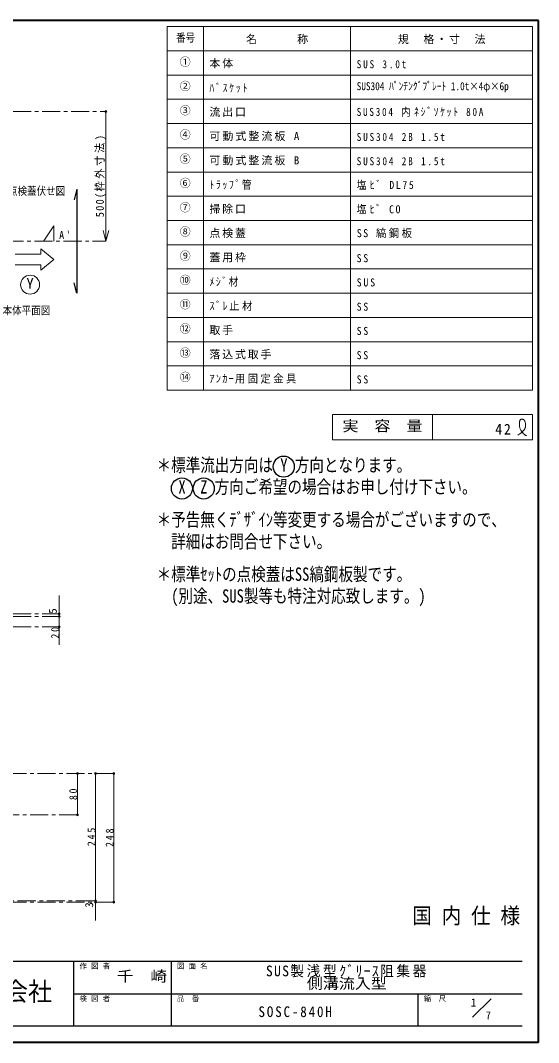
# Model space of a CAD drawing. Units: millimetres at full size, sheet at 1:7. Extents: x -1487 to 1348, y -983 to 984.
# Drawn here: x 351 to 1348, y -983 to 984 of the extents above; entities that cross this region are included whole.
import ezdxf
from ezdxf.enums import TextEntityAlignment as Align

# ---------------------------------------------------------------- set-up
doc = ezdxf.new("R2010")
doc.units = ezdxf.units.MM
doc.header["$LTSCALE"] = 7
doc.header["$PDMODE"] = 32
doc.header["$PDSIZE"] = 3.5
doc.linetypes.add('CHAIN1', pattern=[8, 5, -1, 1, -1])
doc.layers.add('0-A', color=4, linetype='Continuous', lineweight=9)
doc.styles.add('ＭＳ ゴシック', font='')
doc.styles.get('ＭＳ ゴシック').set_extended_font_data('MS Gothic')

msp = doc.modelspace()

# ---------------------------------------------------------------- linework, layer by layer
at = {"layer": '0-A', "color": 1, "lineweight": 40}
for p, q in [((1347.643, 983.513), (-1487.357, 983.513)), ((1347.643, -983.487), (1347.643, 983.513)), ((1347.643, -983.487), (-1487.357, -983.487))]:
    msp.add_line(p, q, dxfattribs=at)
at = {"layer": '0-A', "color": 3, "lineweight": 18}
for p, q in [((1335.976, 971.846), (632.643, 971.846)), ((702.643, 271.846), (702.643, 971.846)), ((985.976, 271.846), (985.976, 971.846)), ((1335.976, 271.846), (1335.976, 971.846)), ((1335.976, 925.18), (632.643, 925.18)), ((1335.976, 878.513), (632.643, 878.513)), ((1335.976, 831.846), (632.643, 831.846)), ((1335.976, 785.18), (632.643, 785.18)), ((1335.976, 738.513), (632.643, 738.513)), ((1335.976, 691.846), (632.643, 691.846)), ((1335.976, 645.18), (632.643, 645.18)), ((1335.976, 598.513), (632.643, 598.513)), ((1335.976, 551.846), (632.643, 551.846)), ((1335.976, 505.18), (632.643, 505.18)), ((1335.976, 458.513), (632.643, 458.513)), ((1335.976, 411.846), (632.643, 411.846)), ((1335.976, 365.18), (632.643, 365.18)), ((1335.976, 318.513), (632.643, 318.513)), ((950.976, 225.18), (1335.976, 225.18)), ((950.976, 176.18), (950.976, 225.18)), ((1143.476, 176.18), (1143.476, 225.18)), ((1335.976, 225.18), (1335.976, 176.18)), ((950.976, 176.18), (1335.976, 176.18))]:
    msp.add_line(p, q, dxfattribs=at)
at = {"layer": '0-A', "linetype": 'CHAIN1'}
for p, q in [((280.143, 808.513), (515.143, 808.513)), ((415.143, 588.513), (395.143, 558.513)), ((415.143, 558.513), (415.143, 588.513)), ((-686.524, 558.513), (515.143, 558.513)), ((280.143, -158.287), (425.143, -158.287)), ((280.143, -163.287), (425.143, -163.287)), ((280.143, -183.287), (425.143, -183.287)), ((530.143, -465.487), (270.143, -465.487)), ((460.143, -545.487), (172.643, -545.487)), ((233.143, -710.487), (495.143, -710.487)), ((530.143, -713.487), (233.143, -713.487))]:
    msp.add_line(p, q, dxfattribs=at)
at = {"layer": '0-A'}
for p, q in [((515.143, 558.513), (515.143, 808.513)), ((515.143, 558.513), (509.596, 579.211)), ((515.143, 558.513), (520.689, 579.211)), ((390.143, 533.513), (340.143, 533.513)), ((390.143, 533.513), (390.143, 544.013)), ((415.143, 523.513), (390.143, 544.013)), ((340.143, 513.513), (390.143, 513.513)), ((415.143, 523.513), (390.143, 503.013)), ((390.143, 513.513), (390.143, 503.013)), ((425.143, -123.287), (425.143, -163.287)), ((425.143, -163.287), (425.143, -218.287)), ((460.143, -545.487), (460.143, -465.487)), ((495.143, -710.487), (495.143, -465.487)), ((530.143, -713.487), (530.143, -465.487)), ((495.143, -710.487), (495.143, -748.487))]:
    msp.add_line(p, q, dxfattribs=at)
at = {"layer": '0-A', "color": 5, "lineweight": 25}
for p, q in [((459.143, 658.513), (453.707, 638.229)), ((459.143, 658.513), (459.143, 458.513)), ((459.143, 458.513), (453.707, 478.797))]:
    msp.add_line(p, q, dxfattribs=at)
at = {"layer": '0-A', "color": 6, "lineweight": 25}
for p, q in [((-69.857, -826.987), (1316.143, -826.987)), ((453.643, -951.987), (453.643, -826.987)), ((641.143, -951.987), (641.143, -826.987)), ((453.643, -889.487), (1316.143, -889.487)), ((1116.143, -951.987), (1116.143, -889.487)), ((1316.143, -951.987), (-69.857, -951.987))]:
    msp.add_line(p, q, dxfattribs=at)
at = {"layer": '0-A', "color": 7, "lineweight": 18}
msp.add_line((1220.787, -934.842), (1256.143, -899.487), dxfattribs=at)
at = {"layer": '0-A', "color": 3, "lineweight": 18}
msp.add_lwpolyline([(1335.976, 271.846), (632.643, 271.846), (632.643, 971.846)], dxfattribs=at)
at = {"layer": '0-A'}
for points in [[(1307.72, 185.263), (1308.459, 185.762), (1309.731, 186.628), (1310.996, 187.509), (1312.25, 188.414), (1313.488, 189.354), (1314.705, 190.338), (1315.4, 190.932), (1316.226, 191.676), (1317.599, 193.025), (1318.878, 194.458), (1320.03, 195.974), (1321.018, 197.572), (1321.81, 199.249), (1322.166, 200.258), (1322.362, 200.963), (1322.611, 202.203), (1322.756, 203.469), (1322.803, 204.756), (1322.761, 206.056), (1322.638, 207.363), (1322.532, 208.122), (1322.418, 208.792), (1322.17, 209.936), (1321.844, 211.049), (1321.423, 212.116), (1320.891, 213.116), (1320.234, 214.035), (1319.789, 214.522), (1319.481, 214.812), (1318.906, 215.27), (1318.283, 215.663), (1317.618, 215.98), (1316.92, 216.206), (1316.195, 216.33), (1315.766, 216.351), (1315.396, 216.336), (1314.76, 216.244), (1314.14, 216.072), (1313.55, 215.825)], [(1313.55, 215.825), (1313.009, 215.511), (1312.532, 215.133), (1312.291, 214.888), (1311.962, 214.451), (1311.557, 213.6), (1311.321, 212.65), (1311.211, 211.628), (1311.181, 210.562), (1311.189, 209.479), (1311.194, 208.853), (1311.187, 208.008), (1311.146, 206.584), (1311.098, 205.198), (1311.076, 203.843), (1311.114, 202.512), (1311.245, 201.198), (1311.377, 200.441), (1311.533, 199.774), (1311.884, 198.63), (1312.329, 197.501), (1312.854, 196.393), (1313.446, 195.312), (1314.092, 194.265), (1314.486, 193.675), (1314.79, 193.241), (1315.328, 192.509), (1315.882, 191.793), (1316.449, 191.089), (1317.027, 190.39), (1317.616, 189.693), (1317.96, 189.286), (1318.33, 188.853), (1318.977, 188.109), (1319.646, 187.387), (1320.344, 186.705), (1321.082, 186.082), (1321.868, 185.537), (1322.349, 185.263), (1322.561, 185.157)], [(1322.561, 185.157), (1322.935, 184.988), (1323.317, 184.833), (1323.706, 184.689), (1324.099, 184.554), (1324.496, 184.424), (1324.726, 184.349)]]:
    msp.add_lwpolyline(points, dxfattribs=at)
at = {"layer": '0-A', "color": 7, "lineweight": 18}
msp.add_circle((369.143, 475.013), 18.2, dxfattribs=at)
at = {"layer": '0-A', "color": 5, "lineweight": 25}
for centre in [(857.293, 124.846), (661.293, 82.846), (703.293, 82.846)]:
    msp.add_circle(centre, 20.3, dxfattribs=at)
at = {"layer": '0-A'}
for p in [(515.143, 808.513), (425.143, -158.287), (425.143, -163.287), (425.143, -183.287), (460.143, -465.487), (495.143, -465.487), (530.143, -465.487), (460.143, -545.487), (495.143, -710.487), (495.143, -713.487), (530.143, -713.487)]:
    msp.add_point(p, dxfattribs=at)

# ---------------------------------------------------------------- texts
at = {"layer": '0-A', "color": 7, "style": 'ＭＳ ゴシック'}
for s, height, width, p in [('番号', 15.4, 0.85, (650.143, 938.013)), ('SUS304 ﾊﾟﾝﾁﾝｸﾞﾌﾟﾚｰﾄ 1.0t×4φ×6p', 15.4, 0.85, (997.643, 844.68)), ('標準点検蓋伏せ図', 15.4, 0.85, (290.009, 643.013)), ('本体平面図', 15.4, 0.85, (316.259, 413.013)), ('実\u3000容\u3000量', 20.53, 1.1, (970.226, 186.68)), ('＊標準流出方向は Y 方向となります。', 25.66, 0.8, (612.643, 107.346)), (' X  Z 方向ご希望の場合はお申し付け下さい。', 25.66, 0.8, (640.643, 65.346)), ('＊予告無くﾃﾞｻﾞｲﾝ等変更する場合がございますので、', 25.66, 0.8, (612.643, 2.346)), ('詳細はお問合せ下さい。', 25.66, 0.8, (640.643, -39.654)), ('＊標準ｾｯﾄの点検蓋はSS縞鋼板製です。', 25.66, 0.8, (612.643, -102.654)), ('(別途、SUS製等も特注対応致します。)', 25.66, 0.8, (640.643, -144.654)), ('国 内 仕 様', 30.79, 0.9, (1104.393, -763.987)), ('千\u3000崎', 20.53, 1.15, (536.143, -872.237)), ('工業株式会社', 35.92, 0.95, (132.393, -913.987)), ('側溝流入型', 20.53, 1.1, (901.643, -886.237))]:
    msp.add_text(s, height=height, dxfattribs=dict(at, width=width)).set_placement(p, align=Align.BOTTOM_LEFT)
for s, height, p in [('①', 15.4, (657.143, 891.346)), ('②', 15.4, (657.143, 844.68)), ('③', 15.4, (657.143, 798.013)), ('④', 15.4, (657.143, 751.346)), ('⑤', 15.4, (657.143, 704.68)), ('⑥', 15.4, (657.143, 658.013)), ('⑦', 15.4, (657.143, 611.346)), ('⑧', 15.4, (657.143, 564.68)), ('⑨', 15.4, (657.143, 518.013)), ('⑩', 15.4, (657.143, 471.346)), ('Y', 20.53, (362.143, 461.013)), ('⑪', 15.4, (657.143, 424.68)), ('⑫', 15.4, (657.143, 378.013)), ('⑬', 15.4, (657.143, 331.346)), ('⑭', 15.4, (657.143, 284.68)), ('作 図 者', 10.26, (464.143, -844.487)), ('図 面 名', 10.26, (651.643, -844.487)), ('検 図 者', 10.26, (464.143, -906.987)), ('品\u3000番', 10.26, (651.643, -906.987)), ('縮\u3000尺', 10.26, (1126.643, -906.987)), ('1', 15.4, (1217.231, -918.753)), ('7', 15.4, (1245.735, -943.519))]:
    msp.add_text(s, height=height, dxfattribs=at).set_placement(p, align=Align.BOTTOM_LEFT)
for s, p in [('5', (425.143, -158.287)), ('3', (495.143, -723.987))]:
    msp.add_text(s, height=15.4, rotation=90, dxfattribs=at).set_placement(p, align=Align.BOTTOM_LEFT)
at = {"layer": '0-A', "color": 7, "attachment_point": 7, "style": 'ＭＳ ゴシック'}
for s, insert, char_height in [('\\T1.17;名\u3000\u3000\u3000称', (784.809, 938.013), 15.4), ('\\T1.17;規\u3000格・寸\u3000法', (1076.976, 938.013), 15.4), ('\\T1.17;本体', (714.309, 891.346), 15.4), ('\\T1.39;\\W0.85;SUS\\~3.0t', (997.643, 891.346), 15.4), ('\\T1.39;\\W0.85;ﾊﾞｽｹｯﾄ', (714.309, 844.68), 15.4), ('\\T1.17;流出口', (714.309, 798.013), 15.4), ('\\T1.37;\\W0.85;SUS304\\~内ﾈｼﾞｿｹｯﾄ\\~80A', (997.643, 798.013), 15.4), ('\\T1.19;可動式整流板\\~A', (714.309, 751.346), 15.4), ('\\T1.39;\\W0.85;SUS304\\~2B\\~1.5t', (997.643, 751.346), 15.4), ('\\T1.19;可動式整流板\\~B', (714.309, 704.68), 15.4), ('\\T1.39;\\W0.85;SUS304\\~2B\\~1.5t', (997.643, 704.68), 15.4), ('\\T1.32;\\W0.9;ﾄﾗｯﾌﾟ管', (714.309, 658.013), 15.4), ('\\T1.33;\\W0.9;塩ﾋﾞ\\~DL75', (997.643, 658.013), 15.4), ('\\T1.17;掃除口', (714.309, 611.346), 15.4), ('\\T1.32;\\W0.9;塩ﾋﾞ\\~CO', (997.643, 611.346), 15.4), ("\\T1.36;\\W0.9;A'", (425.143, 563.013), 15.4), ('\\T1.17;点検蓋', (714.309, 564.68), 15.4), ('\\T1.24;\\W0.95;SS\\~縞鋼板', (997.643, 564.68), 15.4), ('\\T1.17;蓋用枠', (714.309, 518.013), 15.4), ('\\T1.36;\\W0.9;SS', (997.643, 518.013), 15.4), ('\\T1.3;\\W0.9;ﾒｼﾞ材', (714.309, 471.346), 15.4), ('\\T1.38;\\W0.9;SUS', (997.643, 471.346), 15.4), ('\\T1.26;\\W0.95;ｽﾞﾚ止材', (714.309, 424.68), 15.4), ('\\T1.36;\\W0.9;SS', (997.643, 424.68), 15.4), ('\\T1.17;取手', (714.309, 378.013), 15.4), ('\\T1.36;\\W0.9;SS', (997.643, 378.013), 15.4), ('\\T1.17;落込式取手', (714.309, 331.346), 15.4), ('\\T1.36;\\W0.9;SS', (997.643, 331.346), 15.4), ('\\T1.23;\\W0.95;ｱﾝｶｰ用固定金具', (714.309, 284.68), 15.4), ('\\T1.36;\\W0.9;SS', (997.643, 284.68), 15.4), ('\\T1.27;\\W0.95;42', (1264.226, 186.68), 20.53), ('\\T1.18;\\W0.95;SUS製浅型ｸﾞﾘｰｽ阻集器', (822.893, -858.237), 20.53), ('\\T1.28;\\W0.9;SOSC-840H', (808.643, -934.737), 20.53)]:
    msp.add_mtext(s, dxfattribs=dict(at, insert=insert, char_height=char_height))
at = {"layer": '0-A', "color": 7, "char_height": 15.4, "attachment_point": 7, "rotation": 90, "style": 'ＭＳ ゴシック'}
for s, insert in [('\\T1.24;\\W0.95;500(枠外寸法)', (515.143, 604.763)), ('\\T1.36;\\W0.9;20', (425.143, -206.037)), ('\\T1.36;\\W0.9;80', (460.143, -516.862)), ('\\T1.38;\\W0.9;245', (495.143, -605.487)), ('\\T1.38;\\W0.9;248', (530.143, -606.987))]:
    msp.add_mtext(s, dxfattribs=dict(at, insert=insert))

doc.saveas('drawing.dxf')
